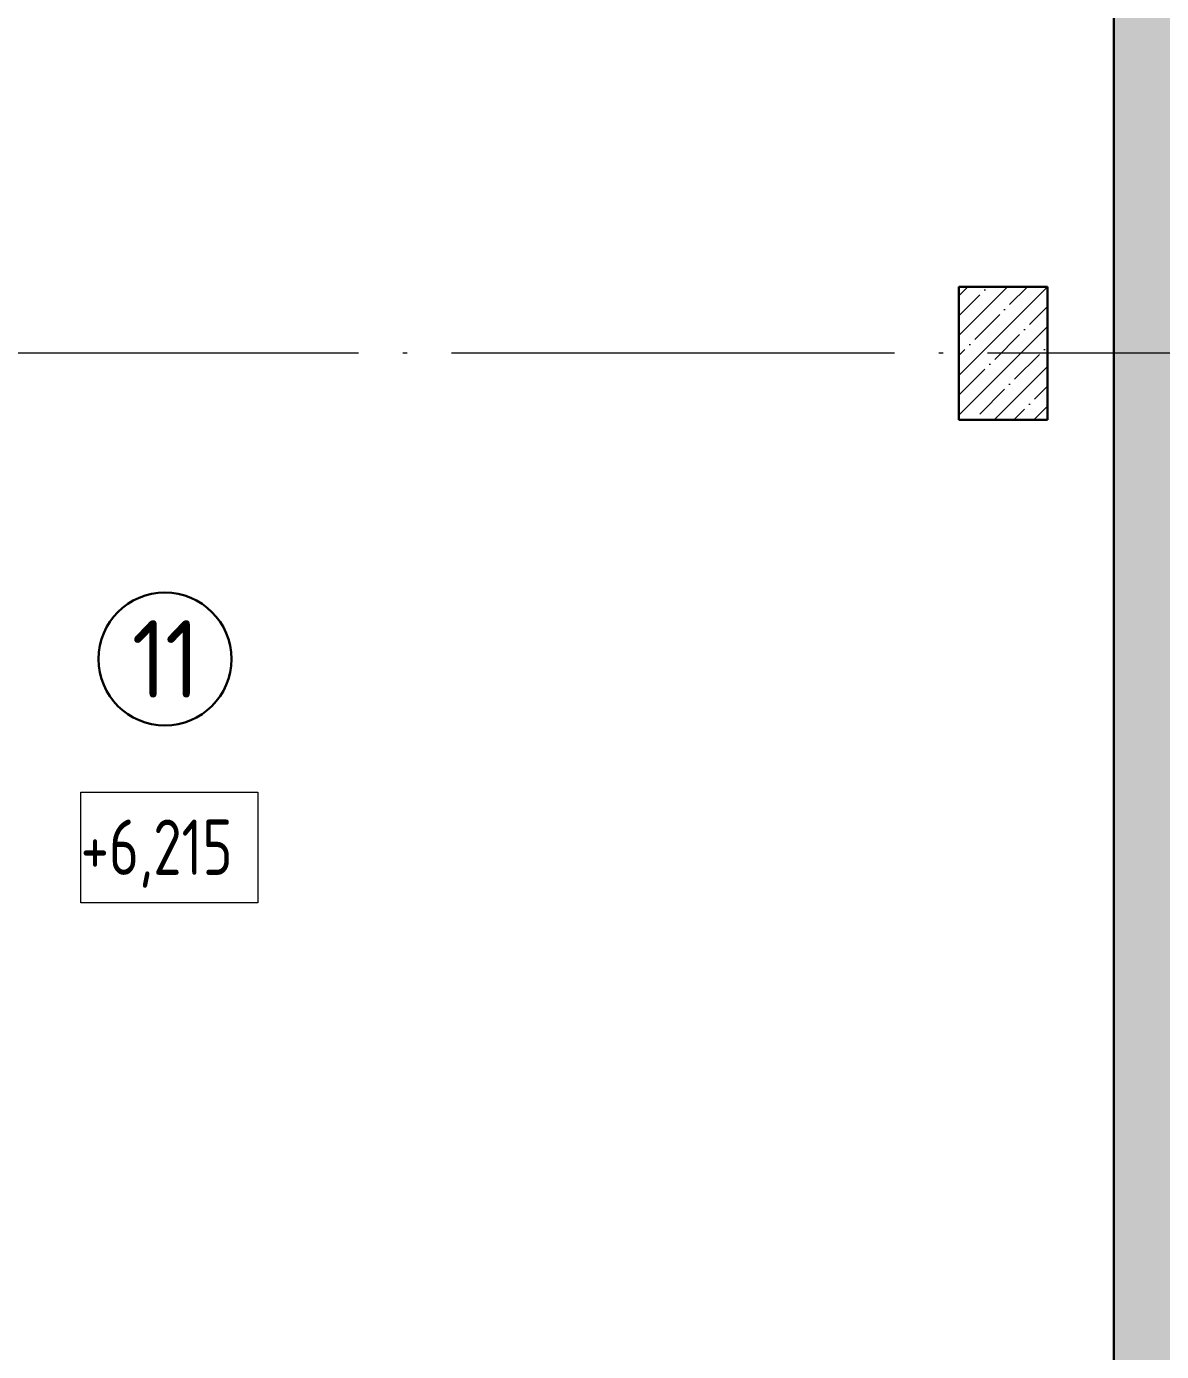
# Model space of a CAD drawing. Extents: x -965262 to 1142518, y -357520 to 71675.
# Drawn here: x -546216 to -541092, y -209858 to -203877 of the extents above; entities that cross this region are included whole.
import ezdxf

# ---------------------------------------------------------------- set-up
doc = ezdxf.new("R2010")
doc.units = 0
doc.header["$LTSCALE"] = 10
doc.linetypes.add('DOTE', pattern=[2.42, 2, -0.2, 0.02, -0.2])
doc.layers.get('0').update_dxf_attribs({"linetype": 'CONTINUOUS', "lineweight": 30})
doc.layers.add('DOTE', color=7, linetype='DOTE', lineweight=9)
doc.styles.add('GOST 2.304', font='isocpeur.ttf', dxfattribs={"width": 0.75, "height": 250})
doc.styles.add('GOST-2.304_Type-B', font='isocpeur.ttf', dxfattribs={"width": 0.9})

msp = doc.modelspace()

# ---------------------------------------------------------------- hatches: boundary and pattern name
at = {"lineweight": 15}
h = msp.add_hatch(dxfattribs=at)
h.set_pattern_fill('ANSI35', color=256, scale=40, style=0)
h.set_pattern_definition([(45, (-963507.88, -163353.68), (-179.60512, 179.60512), []), (45, (-963328.27, -163353.68), (-179.60512, 179.60512), [317.5, -63.5, 0, -63.5])])
h.paths.add_polyline_path([(-540227.1, -198802.1), (-540492.1, -198802.1), (-540492.1, -199202.1), (-540227.1, -199202.1)], flags=17)
h.paths.add_polyline_path([(-539327.1, -198802.1), (-539592.1, -198802.1), (-539592.1, -199202.1), (-539327.1, -199202.1)])
h.paths.add_polyline_path([(-537177.4, -223502.1), (-538377.4, -223502.1), (-538377.4, -223902.1), (-537177.4, -223902.1)])
h.paths.add_polyline_path([(-534177.4, -223502.1), (-534777.4, -223502.1), (-534777.4, -223902.1), (-534177.4, -223902.1)])
h.paths.add_polyline_path([(-540177.4, -223502.1), (-540777.4, -223502.1), (-540777.4, -223902.1), (-540177.4, -223902.1)])
h.paths.add_polyline_path([(-540777.4, -223502.1), (-540927.4, -223502.1), (-540927.4, -223352.1), (-541307.4, -223352.1), (-541307.4, -223902.1), (-540777.4, -223902.1)])
h.paths.add_polyline_path([(-540927.4, -205352.1), (-541307.4, -205352.1), (-541307.4, -211352.1), (-540927.4, -211352.1)])
h.paths.add_polyline_path([(-528227.4, -223352.1), (-528627.4, -223352.1), (-528627.4, -223502.1), (-528777.4, -223502.1), (-528777.4, -223902.1), (-528227.4, -223902.1)])
h.paths.add_polyline_path([(-528227.4, -222752.3), (-528627.4, -222752.3), (-528627.4, -223352.1), (-528227.4, -223352.1)])
h.paths.add_polyline_path([(-528227.4, -219752.3), (-528627.4, -219752.3), (-528627.4, -220952.3), (-528227.4, -220952.3)])
h.paths.add_polyline_path([(-528227.4, -217352.1), (-528627.4, -217352.1), (-528627.4, -217952.3), (-528227.4, -217952.3)])
h.paths.add_polyline_path([(-528227.4, -216752.3), (-528627.4, -216752.3), (-528627.4, -217352.1), (-528227.4, -217352.1)])
h.paths.add_polyline_path([(-528227.4, -213752.3), (-528627.4, -213752.3), (-528627.4, -214952.3), (-528227.4, -214952.3)])
h.paths.add_polyline_path([(-528227.4, -211352.1), (-528627.4, -211352.1), (-528627.4, -211952.3), (-528227.4, -211952.3)])
h.paths.add_polyline_path([(-528227.4, -210752.3), (-528627.4, -210752.3), (-528627.4, -211352.1), (-528227.4, -211352.1)])
h.paths.add_polyline_path([(-528227.4, -207752.3), (-528627.4, -207752.3), (-528627.4, -208952.3), (-528227.4, -208952.3)])
h.paths.add_polyline_path([(-528227.4, -205352.1), (-528627.4, -205352.1), (-528627.4, -205952.3), (-528227.4, -205952.3)])
h.paths.add_polyline_path([(-528227.4, -204752.3), (-528627.4, -204752.3), (-528627.4, -205352.1), (-528227.4, -205352.1)])
h.paths.add_polyline_path([(-528227.4, -201752.3), (-528627.4, -201752.3), (-528627.4, -202952.3), (-528227.4, -202952.3)])
h.paths.add_polyline_path([(-528227.4, -199352.1), (-528627.4, -199352.1), (-528627.4, -199952.3), (-528227.4, -199952.3)])
h.paths.add_polyline_path([(-528227.4, -198802.1), (-528777.4, -198802.1), (-528777.4, -199202.1), (-528627.4, -199202.1), (-528627.4, -199352.1), (-528227.4, -199352.1)])
h.paths.add_polyline_path([(-528777.4, -198802.1), (-529378.2, -198802.1), (-529378.2, -199202.1), (-528777.4, -199202.1)])
h.paths.add_polyline_path([(-531178.2, -198802.1), (-532378.2, -198802.1), (-532378.2, -199202.1), (-531178.2, -199202.1)])
h.paths.add_polyline_path([(-534178.2, -198802.1), (-534777.4, -198802.1), (-534777.4, -199202.1), (-534178.2, -199202.1)])
h.paths.add_polyline_path([(-534777.4, -198802.1), (-539327.1, -198802.1), (-539327.1, -199202.1), (-534777.4, -199202.1)])
h.paths.add_polyline_path([(-540227.1, -198802.1), (-540777.4, -198802.1), (-540777.4, -199202.1), (-540227.1, -199202.1)])
h.paths.add_polyline_path([(-540777.4, -198802.1), (-541307.4, -198802.1), (-541307.4, -199352.1), (-540927.4, -199352.1), (-540927.4, -199202.1), (-540777.4, -199202.1)])
h.paths.add_polyline_path([(-540927.4, -199352.1), (-541307.4, -199352.1), (-541307.4, -205352.1), (-540927.4, -205352.1)])
h.paths.add_polyline_path([(-534777.4, -223502.1), (-535377.4, -223502.1), (-535377.4, -223902.1), (-534777.4, -223902.1)])
h.paths.add_polyline_path([(-531177.4, -223902.1), (-531177.4, -223502.1), (-532377.4, -223502.1), (-532377.4, -223902.1)])
h.paths.add_polyline_path([(-529377.4, -223502.1), (-529377.4, -223902.1), (-528777.4, -223902.1), (-528777.4, -223502.1)])
h.paths.add_polyline_path([(-541307.4, -215752), (-540927.4, -215751.9), (-540927.4, -211352.1), (-541307.4, -211352.1)])
h.paths.add_polyline_path([(-540927.4, -216651.9), (-541307.4, -216652.1), (-541307.4, -217352.1), (-540927.4, -217352.1)])
h.paths.add_polyline_path([(-540927.4, -218931.7), (-541307.4, -218931.7), (-541307.4, -223352.1), (-540927.4, -223352.1)])
h.paths.add_polyline_path([(-541307.4, -218031.7), (-540927.4, -218031.7), (-540927.4, -217352.1), (-541307.4, -217352.1)])
h.paths.add_polyline_path([(-537177.4, -199202.1), (-535377.4, -199202.1), (-535377.4, -198802.1), (-537177.4, -198802.1)])
h = msp.add_hatch(dxfattribs=at)
h.set_pattern_fill('ANSI35', color=256, scale=20, style=0)
h.set_pattern_definition([(45, (-631849.92, -214472.12), (-89.80256, 89.80256), []), (45, (-631760.11, -214472.12), (-89.80256, 89.80256), [158.75, -31.75, 0, -31.75])])
h.paths.add_polyline_path([(-541607.4, -205052.1), (-542007.4, -205052.1), (-542007.4, -205652.1), (-541607.4, -205652.1)])

# ---------------------------------------------------------------- linework, layer by layer
at = {"lineweight": 30}
for p, q in [((-541307.4, -198802.1, -4711.1), (-541307.4, -215752, -4711.1)), ((-542007.4, -205052.1, -4711.1), (-542007.4, -205652.1, -4711.1)), ((-541607.4, -205052.1, -4711.1), (-542007.4, -205052.1, -4711.1)), ((-541607.4, -205652.1, -4711.1), (-541607.4, -205052.1, -4711.1)), ((-542007.4, -205652.1, -4711.1), (-541607.4, -205652.1, -4711.1))]:
    msp.add_line(p, q, dxfattribs=at)
at = {"lineweight": 15}
for p, q in [((-545971.3, -207332.6, -6519.6), (-545171.3, -207332.6, -6519.6)), ((-545971.3, -207832.6, -6519.6), (-545971.3, -207332.6, -6519.6)), ((-545171.3, -207332.6, -6519.6), (-545171.3, -207832.6, -6519.6)), ((-545171.3, -207832.6, -6519.6), (-545971.3, -207832.6, -6519.6))]:
    msp.add_line(p, q, dxfattribs=at)
msp.add_circle((-545591.5, -206732.2, -6519.6), 300)
at = {"layer": 'DOTE', "ltscale": 100, "extrusion": (0, -1, 0)}
msp.add_line((-541307.4, -186414.1, -6162.4), (-541307.4, -237687.4, -6162.4), dxfattribs=at)
at = {"layer": 'DOTE', "ltscale": 100}
msp.add_line((-527777.4, -205352.1, -6162.4), (-599662.7, -205352.1, -6162.4), dxfattribs=at)

# ---------------------------------------------------------------- texts
at = {"lineweight": 0, "style": 'GOST 2.304', "width": 0.75}
msp.add_text('+6,215', height=250, dxfattribs=at).set_placement((-545971.8, -207706.6, -6519.6))
at = {"insert": (-545591.5, -206732.2, -1808.5), "char_height": 350, "width": 800, "attachment_point": 5, "style": 'GOST-2.304_Type-B'}
msp.add_mtext('{\\fISOCPEUR|b0|i0|c0|p34;\\T0.95;11}', dxfattribs=at)

doc.saveas('drawing.dxf')
